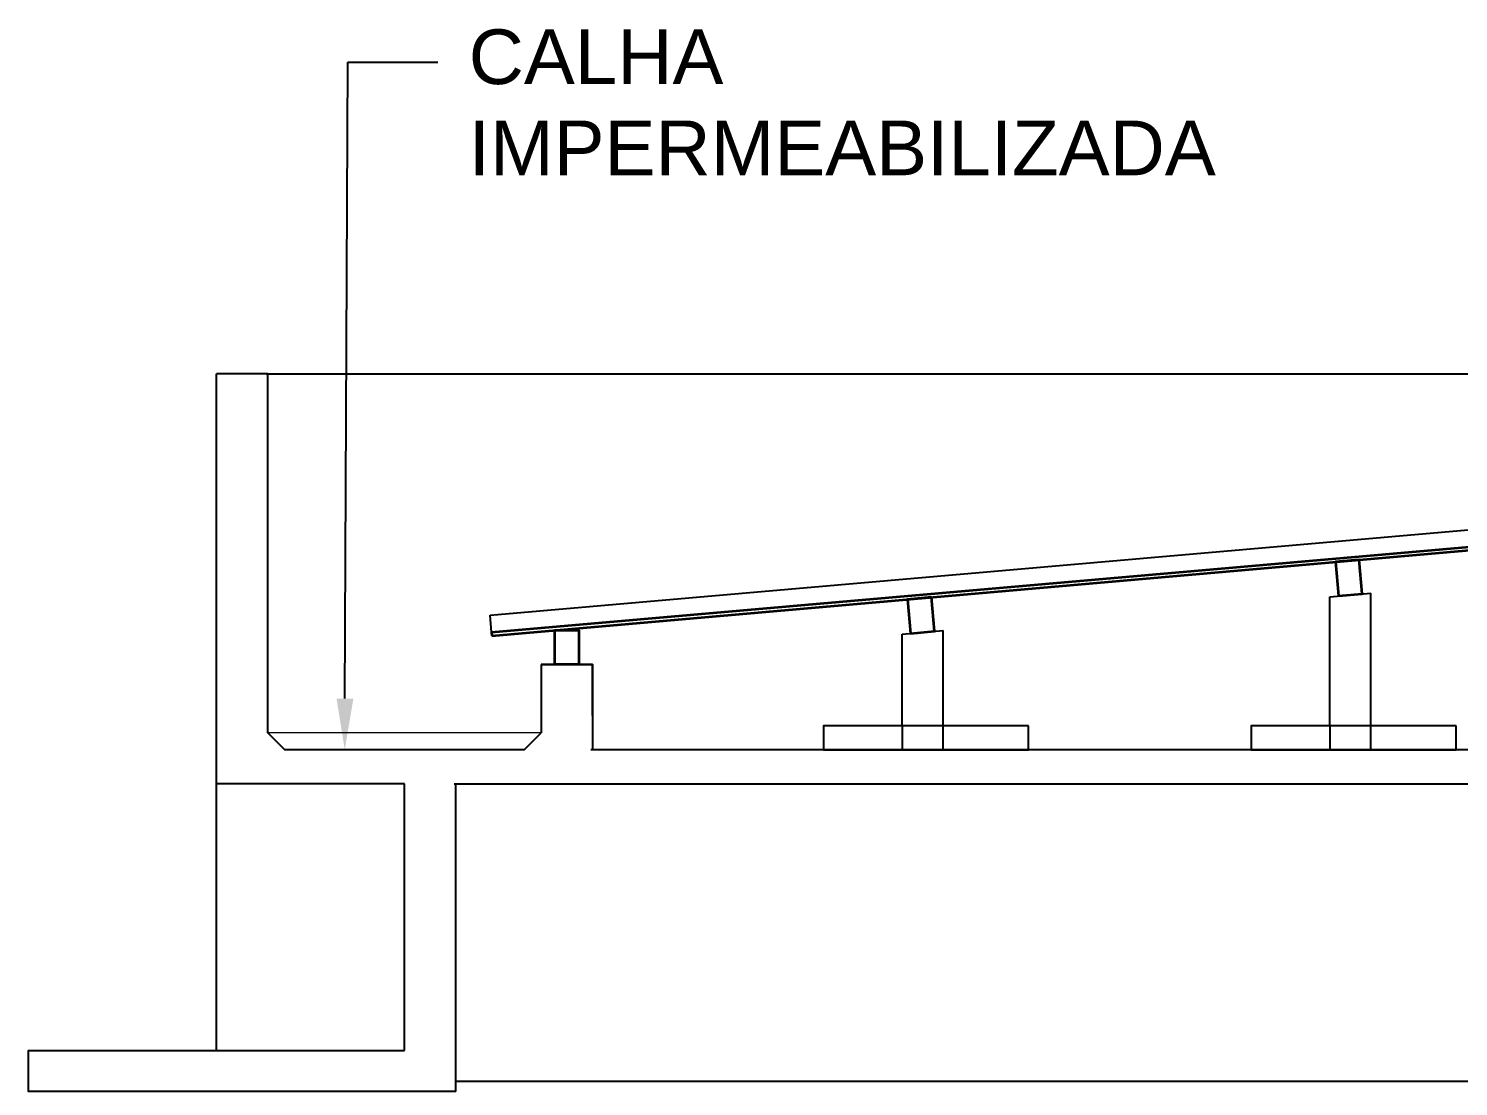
# Model space of a CAD drawing. Header units: metres. Extents: x 2304 to 3408, y 318 to 588.
# Drawn here: x 2621.727 to 2625.911, y 350.527 to 353.622 of the extents above; entities that cross this region are included whole.
import ezdxf
from ezdxf import colors
from ezdxf.entities.mleader import LeaderData, LeaderLine
from ezdxf.math import Vec2, Vec3

# ---------------------------------------------------------------- set-up
doc = ezdxf.new("R2010")
doc.units = ezdxf.units.M
doc.header["$LTSCALE"] = 5.5
doc.header["$MEASUREMENT"] = 0
doc.layers.add('ESQUADRIAS', color=3, linetype='Continuous', lineweight=35)
doc.layers.add('HACH', color=251, linetype='Continuous', lineweight=5)
for name, color, linetype in [('PENA 0.15', 7, 'Continuous'), ('PENA 01', 1, 'Continuous'), ('PENA 03', 3, 'Continuous'), ('PENA 06', 6, 'Continuous'), ('TXT ESPECIFICAÇÕES', 7, 'Continuous')]:
    doc.layers.add(name, color=color, linetype=linetype)
doc.styles.get("Standard").update_dxf_attribs({"font": 'arial.ttf'})

msp = doc.modelspace()

# ---------------------------------------------------------------- linework, layer by layer
at = {"layer": 'ESQUADRIAS'}
for p, q in [((2623.0817, 351.8557), (2626.9024, 352.19)), ((2623.0826, 351.8457), (2626.9024, 352.1799)), ((2623.0817, 351.8557), (2623.0826, 351.8457))]:
    msp.add_line(p, q, dxfattribs=at)
for points in [[(2625.6206, 352.0678), (2625.5509, 352.0617), (2625.5596, 351.9621), (2625.6293, 351.9682)], [(2624.369, 351.9583), (2624.2993, 351.9522), (2624.308, 351.8526), (2624.3778, 351.8587)], [(2623.2674, 351.8619), (2623.3374, 351.8619), (2623.3374, 351.7619), (2623.2674, 351.7619)]]:
    msp.add_lwpolyline(points, close=True, dxfattribs=at)
at = {"layer": 'HACH'}
msp.add_line((2623.2274, 351.5619), (2622.4274, 351.5619), dxfattribs=at)
at = {"layer": 'PENA 0.15'}
msp.add_line((2622.2774, 350.6319), (2622.2774, 352.6119), dxfattribs=at)
msp.add_lwpolyline([(2622.2774, 350.6319), (2622.2774, 351.4819)], dxfattribs=at)
at = {"layer": 'PENA 01'}
msp.add_line((2622.4224, 352.6119), (2631.3724, 352.6119), dxfattribs=at)
at = {"layer": 'PENA 01', "ltscale": 1.5}
for p, q in [((2623.0774, 351.9055), (2626.9024, 352.2402)), ((2625.5345, 351.9599), (2625.6545, 351.9704)), ((2625.6545, 351.5819), (2625.6545, 351.9704)), ((2625.5345, 351.5819), (2625.5345, 351.9599)), ((2624.2829, 351.8504), (2624.4029, 351.8609)), ((2624.2829, 351.5819), (2624.2829, 351.8504)), ((2624.4029, 351.5819), (2624.4029, 351.8609))]:
    msp.add_line(p, q, dxfattribs=at)
msp.add_lwpolyline([(2623.0817, 351.8557), (2623.0774, 351.9055)], dxfattribs=at)
for points in [[(2624.6531, 351.5819), (2624.0531, 351.5819), (2624.0531, 351.5123), (2624.6531, 351.5123)], [(2624.4029, 351.5819), (2624.2829, 351.5819), (2624.2829, 351.5123), (2624.4029, 351.5123)], [(2625.9047, 351.5819), (2625.3047, 351.5819), (2625.3047, 351.5123), (2625.9047, 351.5123)], [(2625.6545, 351.5819), (2625.5345, 351.5819), (2625.5345, 351.5123), (2625.6545, 351.5123)]]:
    msp.add_lwpolyline(points, close=True, dxfattribs=at)
at = {"layer": 'PENA 03'}
msp.add_line((2622.9774, 350.5419), (2630.8224, 350.5419), dxfattribs=at)
msp.add_lwpolyline([(2622.9774, 350.5419), (2630.8224, 350.5419)], dxfattribs=at)
at = {"layer": 'PENA 06'}
for p, q in [((2622.4274, 352.6119), (2622.2774, 352.6119)), ((2622.2774, 351.4119), (2622.2774, 352.6119)), ((2622.8274, 351.4119), (2622.2774, 351.4119)), ((2622.8274, 350.6319), (2622.8274, 351.4119)), ((2622.9724, 351.4119), (2630.8224, 351.4119)), ((2622.9774, 350.5119), (2622.9774, 351.4119))]:
    msp.add_line(p, q, dxfattribs=at)
at = {"layer": 'PENA 06', "ltscale": 1.5}
for p, q in [((2623.2274, 351.7619), (2623.2274, 351.5619)), ((2623.2274, 351.7619), (2623.2274, 351.6619)), ((2623.3774, 351.7619), (2623.3774, 351.6119)), ((2623.3774, 351.6119), (2623.3774, 351.7619)), ((2623.1774, 351.5119), (2623.2274, 351.5619))]:
    msp.add_line(p, q, dxfattribs=at)
at = {"layer": 'PENA 06'}
for points in [[(2623.1774, 351.5119), (2622.8274, 351.5119), (2622.4774, 351.5119), (2622.4274, 351.5619), (2622.4274, 352.6119)], [(2631.3224, 351.5119), (2623.3724, 351.5119)], [(2622.9774, 350.5119), (2622.8274, 350.5119), (2621.7274, 350.5119), (2621.7274, 350.6319), (2622.8274, 350.6319)]]:
    msp.add_lwpolyline(points, dxfattribs=at)
at = {"layer": 'PENA 06', "ltscale": 1.5}
for points in [[(2623.2274, 351.7619), (2623.3774, 351.7619), (2623.3774, 351.5119)], [(2623.3774, 351.6119), (2623.3774, 351.7619), (2623.2274, 351.7619)]]:
    msp.add_lwpolyline(points, dxfattribs=at)

# ---------------------------------------------------------------- leaders
at = {"layer": 'TXT ESPECIFICAÇÕES', "ltscale": 0.05}
ml = msp.add_multileader_mtext('Standard', dxfattribs=at)
ml.set_content('CALHA\\PIMPERMEABILIZADA', color=256)
ml.set_leader_properties()
ml.build(insert=Vec2(0, 0))
ml.multileader.update_dxf_attribs({"dogleg_length": 0.36, "arrow_head_size": 0.15})
ctx = ml.context
ctx.base_point, ctx.char_height, ctx.arrow_head_size, ctx.landing_gap_size, ctx.plane_origin = Vec3(2622.9252, 353.524), 0.16, 0.15, 0.09, Vec3(2617.6299, 348.0036)
notes = []
notes.append((ctx, [(0, (1, 1, 0), (2622.661, 353.524), (1, 0), 0.2642, [(0, [(2622.6524, 351.5119)], 0, [])])]))
ctx.mtext.insert, ctx.mtext.flow_direction = Vec3(2623.0152, 353.62), 5
for ctx, leaders in notes:
    for number, flags, end, landing, length, lines in leaders:
        leader = LeaderData()
        leader.index, (leader.has_last_leader_line, leader.has_dogleg_vector, leader.attachment_direction) = number, flags
        leader.last_leader_point, leader.dogleg_vector, leader.dogleg_length = Vec3(end), Vec3(landing), length
        for number, points, colour, breaks in lines:
            line = LeaderLine()
            line.index, line.vertices, line.color, line.breaks = number, Vec3.list(points), colors.encode_raw_color(colour), breaks
            leader.lines.append(line)
        ctx.leaders.append(leader)

doc.saveas('drawing.dxf')
